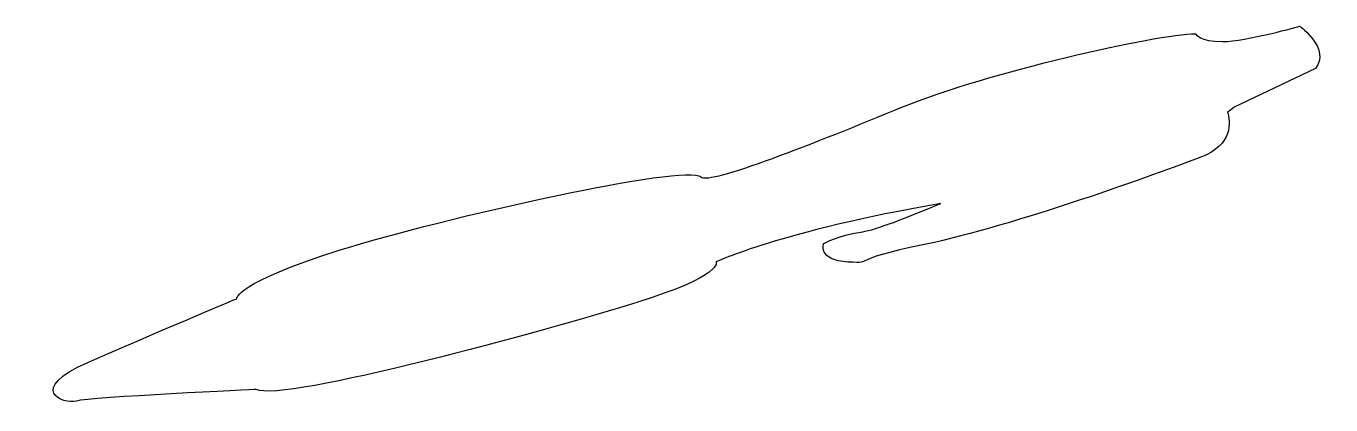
# Model space of a CAD drawing. Header units: centimetres. Extents: x -10 to 9.7, y -2.9 to 2.8.
import ezdxf

# ---------------------------------------------------------------- set-up
doc = ezdxf.new("R2010")
doc.units = ezdxf.units.CM
doc.header["$MEASUREMENT"] = 0
doc.layers.add('Camada 1', color=7, linetype='Continuous')

msp = doc.modelspace()

# ---------------------------------------------------------------- linework, layer by layer
at = {"layer": 'Camada 1'}
msp.add_open_spline([(9.26216, 2.83529), (9.26216, 2.83529), (8.44502, 2.60174), (8.0949, 2.60174), (8.0949, 2.60174), (7.74464, 2.60174), (7.68633, 2.7185), (7.68633, 2.7185), (7.68633, 2.7185), (7.10269, 2.7185), (4.53453, 2.1348), (3.25048, 1.60945), (3.25048, 1.60945), (1.96646, 1.08423), (0.34602, 0.42843), (0.21542, 0.55892), (0.21542, 0.55892), (0.01114, 0.76315), (-3.66599, -0.05393), (-5.24193, -0.55003), (-5.24193, -0.55003), (-6.81784, -1.04626), (-6.78868, -1.27965), (-6.78868, -1.27965), (-6.78868, -1.27965), (-6.78868, -1.27965), (-8.10191, -1.83419), (-9.03565, -2.24273), (-9.03565, -2.24273), (-9.96947, -2.65119), (-9.41512, -2.88482), (-9.21088, -2.82637), (-9.21088, -2.82637), (-9.0066, -2.76795), (-6.49673, -2.65122), (-6.49673, -2.65122), (-6.49673, -2.65122), (-6.08827, -2.85561), (-2.06099, -1.74656), (-0.7477, -1.33796), (-0.7477, -1.33796), (0.56561, -0.9295), (0.44885, -0.72511), (0.44885, -0.72511), (0.44885, -0.72511), (0.44885, -0.72511), (1.42641, -0.26222), (3.8397, 0.15661), (3.8397, 0.15661), (3.36255, -0.04252), (2.83971, -0.24789), (2.66286, -0.26961), (2.66286, -0.26961), (2.31038, -0.31287), (2.07093, -0.44857), (2.07093, -0.44857), (2.07093, -0.44857), (2.07093, -0.44857), (1.97213, -0.70728), (2.43867, -0.72726), (2.43867, -0.72726), (2.90526, -0.74726), (2.32204, -0.72226), (3.61879, -0.45675), (3.61879, -0.45675), (4.91554, -0.19129), (7.14103, 0.61833), (7.76465, 0.85429), (7.76465, 0.85429), (8.25728, 1.04069), (8.21034, 1.39592), (8.16891, 1.53715), (8.16891, 1.53715), (8.23635, 1.58282), (8.26995, 1.60935), (8.26995, 1.60935), (8.26995, 1.60935), (8.26995, 1.60935), (9.49566, 2.19305), (9.49566, 2.19305), (9.49566, 2.19305), (9.72915, 2.48514), (9.26216, 2.83529), (9.26216, 2.83529)], degree=3, knots=[0, 0, 0, 0, 0.04545455, 0.04545455, 0.04545455, 0.04545455, 0.09090909, 0.09090909, 0.09090909, 0.09090909, 0.13636364, 0.13636364, 0.13636364, 0.13636364, 0.18181818, 0.18181818, 0.18181818, 0.18181818, 0.22727273, 0.22727273, 0.22727273, 0.22727273, 0.27272727, 0.27272727, 0.27272727, 0.27272727, 0.31818182, 0.31818182, 0.31818182, 0.31818182, 0.36363636, 0.36363636, 0.36363636, 0.36363636, 0.40909091, 0.40909091, 0.40909091, 0.40909091, 0.45454545, 0.45454545, 0.45454545, 0.45454545, 0.5, 0.5, 0.5, 0.5, 0.54545455, 0.54545455, 0.54545455, 0.54545455, 0.59090909, 0.59090909, 0.59090909, 0.59090909, 0.63636364, 0.63636364, 0.63636364, 0.63636364, 0.68181818, 0.68181818, 0.68181818, 0.68181818, 0.72727273, 0.72727273, 0.72727273, 0.72727273, 0.77272727, 0.77272727, 0.77272727, 0.77272727, 0.81818182, 0.81818182, 0.81818182, 0.81818182, 0.86363636, 0.86363636, 0.86363636, 0.86363636, 0.90909091, 0.90909091, 0.90909091, 0.90909091, 1, 1, 1, 1], dxfattribs=at)

doc.saveas('drawing.dxf')
